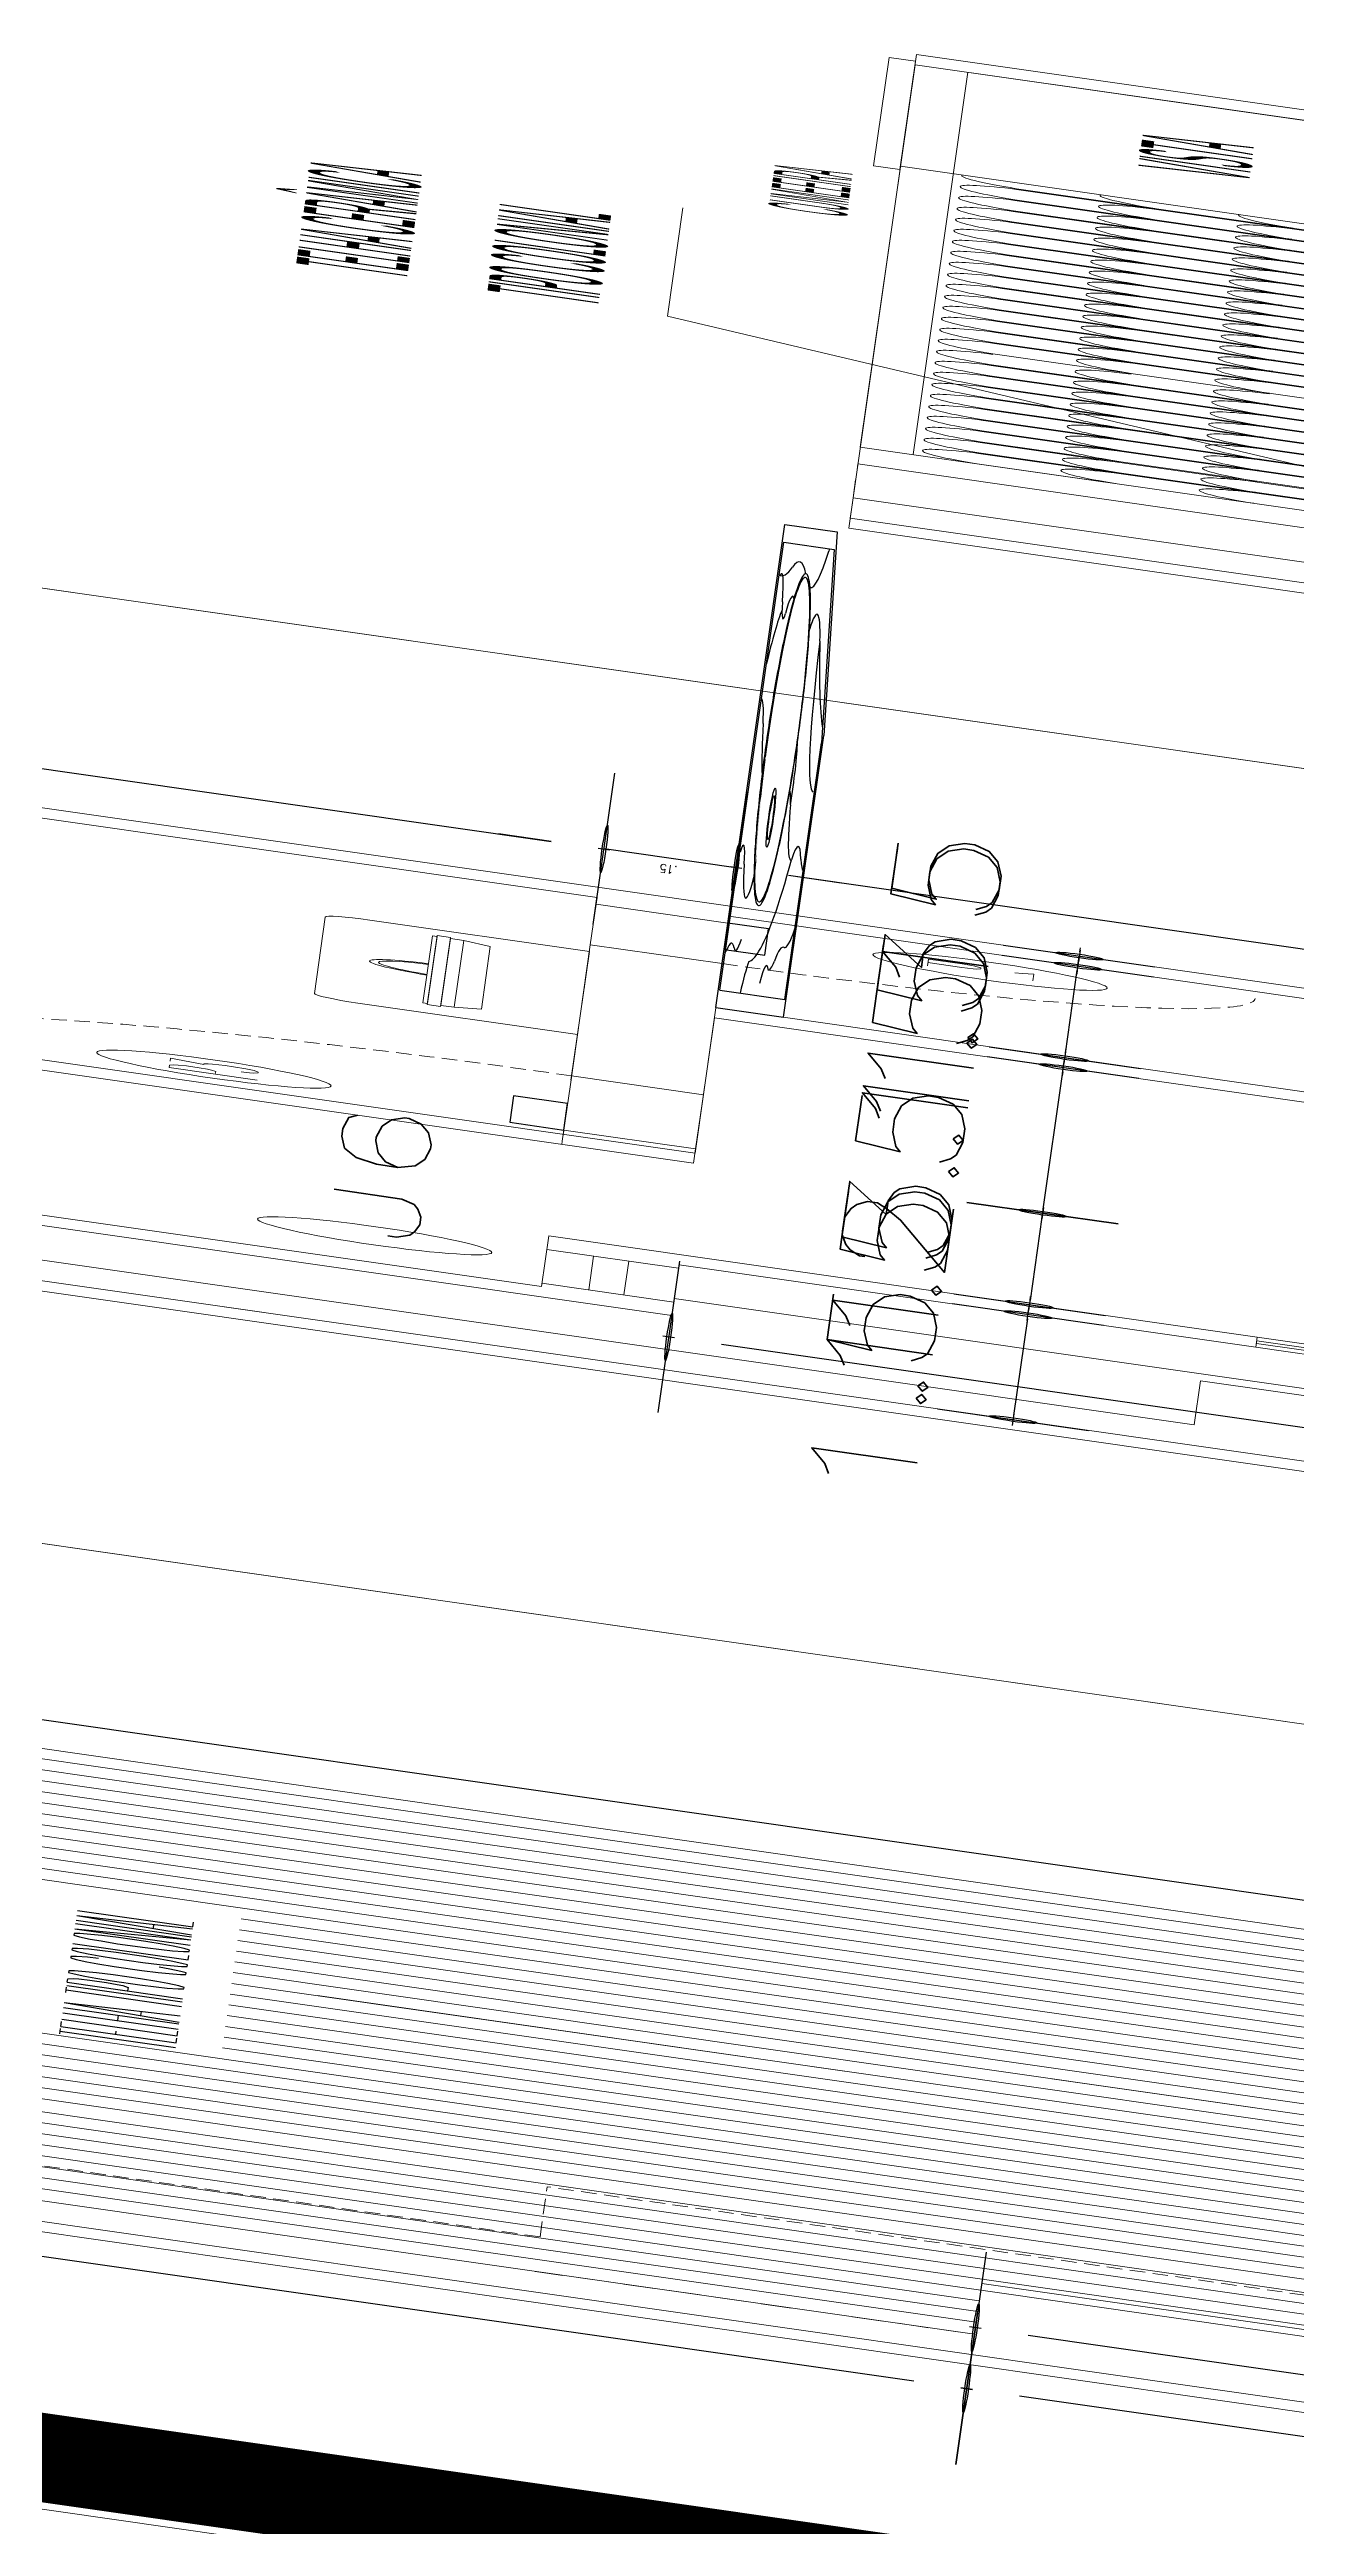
# Model space of a CAD drawing. Header units: millimetres. Extents: x -361192058 to 101130107379, y -14071650034 to 19218552450.
# Drawn here: x -135661.1 to -135577.6, y 40339.5 to 40505.3 of the extents above; entities that cross this region are included whole.
import ezdxf
from ezdxf.enums import TextEntityAlignment as Align

# ---------------------------------------------------------------- set-up
doc = ezdxf.new("R2010")
doc.units = ezdxf.units.MM
doc.header["$LTSCALE"] = 0.5
doc.linetypes.add('HIDDEN', pattern=[0.375, 0.25, -0.125])
doc.linetypes.add('HIDDEN2', pattern=[0.1875, 0.125, -0.0625])
for name, color, linetype in [('02', 2, 'Continuous'), ('ARCO', 7, 'HIDDEN2'), ('COTAS', 7, 'Continuous'), ('DIVERSOS', 4, 'Continuous'), ('ESQUADRIA', 3, 'Continuous'), ('ESQUADRIAS', 3, 'Continuous'), ('HATCH', 8, 'Continuous'), ('MOBIL-I', 251, 'Continuous'), ('parede', 2, 'Continuous'), ('PISO', 8, 'Continuous'), ('projeção 02', 7, 'HIDDEN2'), ('texto pequeno', 3, 'Continuous'), ('TEXTO2', 3, 'Continuous'), ('TXT_1', 3, 'Continuous'), ('V5', 4, 'Continuous')]:
    doc.layers.add(name, color=color, linetype=linetype)
doc.styles.add('ADITIVOCAD', font='ROMANS.shx')
doc.styles.add('SANSSERIF', font='sas_____.pfb', dxfattribs={"height": 1})
doc.styles.get("Standard").update_dxf_attribs({"font": 'txt.shx', "height": 0.12})
doc.dimstyles.new('ESCALA50', dxfattribs={"dimtxt": 0.1, "dimasz": 0.06, "dimexe": 0.18, "dimexo": 0.06, "dimgap": 0.1, "dimtad": 1, "dimzin": 4, "dimdsep": 46, "dimtxsty": 'Standard', "dimblk1": 'BOLA', "dimblk2": 'BOLA', "dimsah": 1, "dimcen": -0.06, "dimse1": 1, "dimse2": 1, "dimclrd": 7, "dimclrt": 3, "dimadec": 0, "dimazin": 0, "dimtfac": 1, "dimtix": 1, "dimtmove": 0, "dimatfit": 3, "dimldrblk": 'BOLA', "dimfxl": 0, "dimtolj": 1, "dimtzin": 4, "dimarcsym": 0})

# ---------------------------------------------------------------- blocks, each defined once
blk = doc.blocks.new('ADC_PE_AB1')
blk.add_lwpolyline([(0, -0.03), (1, -0.03), (1, 0), (0, 0)], close=True)
at = {"flags": 8}
blk.add_attdef('$PORTA', text='', height=0.09, dxfattribs=at).set_placement((0.5, -0.1569), align=Align.MIDDLE)
blk = doc.blocks.new('ADC_LAV_05')
for p, q in [((0, 0), (0, 0.55)), ((0, 0.55), (0.7704, 0.55)), ((0.7704, 0.55), (1, 0.3206)), ((0.02, 0.53), (0.7621, 0.53)), ((0.02, 0.02), (0.02, 0.53)), ((0.7621, 0.53), (0.98, 0.3123)), ((0.98, 0.02), (0.98, 0.3123)), ((1, 0), (1, 0.3206)), ((0, 0), (1, 0)), ((0.02, 0.02), (0.98, 0.02))]:
    blk.add_line(p, q)
for points in [[(0.4062, 0.1206, 0.083485), (0.4944, 0.1354, 0.090959), (0.566, 0.1759, 0.104004), (0.6157, 0.239, 0.115577), (0.6322, 0.3095, 0.115577), (0.6157, 0.38, 0.104004), (0.566, 0.443, 0.090959), (0.4944, 0.4835, 0.083485), (0.4062, 0.4983, 0.083485), (0.3179, 0.4835, 0.090959), (0.2463, 0.443, 0.104004), (0.1966, 0.38, 0.115577), (0.1801, 0.3095, 0.115577), (0.1966, 0.239, 0.104004), (0.2463, 0.1759, 0.090959), (0.3179, 0.1354, 0.083485)], [(0.4062, 0.1248, 0.083485), (0.493, 0.1394, 0.090959), (0.5633, 0.1791, 0.104004), (0.6119, 0.2408, 0.115577), (0.628, 0.3095, 0.115577), (0.6119, 0.3781, 0.104004), (0.5633, 0.4398, 0.090959), (0.493, 0.4795, 0.083485), (0.4062, 0.4941, 0.083485), (0.3193, 0.4795, 0.090959), (0.249, 0.4398, 0.104004), (0.2004, 0.3781, 0.115577), (0.1843, 0.3095, 0.115577), (0.2004, 0.2408, 0.104004), (0.249, 0.1791, 0.090959), (0.3193, 0.1394, 0.083485)]]:
    blk.add_lwpolyline(points, format="xyb", close=True)
for radius in [0.0339, 0.025]:
    blk.add_circle((0.4055, 0.2206), radius)
for centre, radius, start, end in [((0.0559, 1.3962), 0.9039, 267.7229, 278.9638), ((0.2875, -0.0718), 0.5823, 78.2401, 98.9638), ((0.4995, 0.9177), 0.4342, 269.3247, 295.8903), ((0.76, 0.3809), 0.1624, 113.3641, 115.8903), ((0.0552, 0.402), 0.0926, 41.3487, 101.8141), ((0.2201, 0.1636), 0.3026, 106.3243, 131.3792), ((0.1665, 0.4999), 0.0556, 221.3487, 297.4318), ((0.2605, 0.3465), 0.1245, 78.9955, 123.3333), ((0.6508, 0.2793), 0.1756, 56.1908, 116.2902), ((1.1381, 1.007), 0.7001, 236.1908, 255.5369), ((0.9639, 0.4778), 0.2217, 193.7216, 269.9715), ((0.0206, 0.2349), 0.1168, 49.9343, 90.2724), ((0.3586, 0.6369), 0.4085, 229.9343, 244.0853), ((0.5983, 0.255), 0.0641, 344.5869, 58.1135), ((0.6184, 0.1896), 0.0639, 49.2661, 86.8336), ((0.7799, 0.3241), 0.1475, 215.7175, 274.1895), ((0.0641, 0.1144), 0.0713, 44.7702, 118.1843), ((0.363, 0.8774), 0.8206, 280.1922, 301.4107), ((0.8604, 0.032), 0.1609, 66.126, 115.6626), ((0.9822, 0.3072), 0.1401, 246.126, 269.1113), ((0.2056, 0.2549), 0.1281, 224.7702, 306.3582), ((0.8722, 0.3475), 0.2696, 267.8834, 293.5615), ((-0.0155, 0.2328), 0.1744, 281.75, 286.3843), ((0.0957, -0.1456), 0.22, 78.1029, 106.3843), ((0.1688, 0.2014), 0.1346, 258.1029, 296.1994), ((0.4585, -0.1421), 0.2131, 111.0015, 130.4729), ((0.3613, 0.8866), 0.83, 271.4321, 280.1922), ((0.688, 0.2406), 0.19, 267.9474, 289.2677), ((0.8511, -0.2259), 0.3042, 87.8834, 109.2677), ((0.6495, -0.0622), 0.1173, 74.3079, 124.9939)]:
    blk.add_arc(centre, radius, start, end)
for points in [[(0.2886, 0.471), (0.2899, 0.4611), (0.3035, 0.4779), (0.2965, 0.4664)], [(0.3035, 0.4779), (0.2965, 0.4664), (0.3178, 0.4833), (0.3049, 0.4731)], [(0.2433, 0.4404), (0.2513, 0.4271), (0.2584, 0.4524), (0.2647, 0.4406)], [(0.2584, 0.4524), (0.2647, 0.4406), (0.2777, 0.465), (0.2797, 0.4531)], [(0.2777, 0.465), (0.2797, 0.4531), (0.2886, 0.471), (0.2899, 0.4611)], [(0.2176, 0.4133), (0.2336, 0.4041), (0.231, 0.4287), (0.2403, 0.4137)], [(0.231, 0.4287), (0.2403, 0.4137), (0.2433, 0.4404), (0.2513, 0.4271)], [(0.1966, 0.38), (0.2152, 0.3688), (0.2049, 0.3949), (0.2213, 0.3828)], [(0.2049, 0.3949), (0.2213, 0.3828), (0.2176, 0.4133), (0.2336, 0.4041)], [(0.1859, 0.352), (0.2075, 0.3406), (0.19, 0.3646), (0.2108, 0.3551)], [(0.19, 0.3646), (0.2108, 0.3551), (0.1966, 0.38), (0.2152, 0.3688)], [(0.1821, 0.3345), (0.2054, 0.3236), (0.1859, 0.352), (0.2075, 0.3406)], [(0.1801, 0.311), (0.2052, 0.3059), (0.1808, 0.324), (0.205, 0.3144)], [(0.1806, 0.2975), (0.2057, 0.2976), (0.1801, 0.311), (0.2052, 0.3059)], [(0.1808, 0.324), (0.205, 0.3144), (0.1821, 0.3345), (0.2054, 0.3236)], [(0.1813, 0.2898), (0.2072, 0.2867), (0.1806, 0.2975), (0.2057, 0.2976)], [(0.1847, 0.2717), (0.2109, 0.2698), (0.1816, 0.2882), (0.2076, 0.2844)], [(0.1894, 0.2561), (0.2133, 0.2622), (0.1847, 0.2717), (0.2109, 0.2698)], [(0.1979, 0.2364), (0.216, 0.2547), (0.1894, 0.2561), (0.2133, 0.2622)], [(0.2064, 0.2215), (0.2209, 0.2436), (0.1979, 0.2364), (0.216, 0.2547)], [(0.2176, 0.2056), (0.222, 0.2413), (0.2064, 0.2215), (0.2209, 0.2436)], [(0.2303, 0.1909), (0.2314, 0.2247), (0.2176, 0.2056), (0.222, 0.2413)], [(0.2433, 0.1785), (0.2403, 0.2118), (0.2303, 0.1909), (0.2314, 0.2247)], [(0.2571, 0.1674), (0.2482, 0.202), (0.2433, 0.1785), (0.2403, 0.2118)], [(0.2632, 0.1631), (0.2567, 0.1927), (0.2571, 0.1674), (0.2482, 0.202)], [(0.2742, 0.156), (0.2627, 0.1868), (0.2632, 0.1631), (0.2567, 0.1927)], [(0.2851, 0.1498), (0.2729, 0.1778), (0.2742, 0.156), (0.2627, 0.1868)], [(0.2956, 0.1445), (0.2839, 0.1687), (0.2851, 0.1498), (0.2729, 0.1778)], [(0.3256, 0.1339), (0.2928, 0.1613), (0.2956, 0.1445), (0.2839, 0.1687)], [(0.2966, 0.144), (0.3256, 0.1339), (0.2964, 0.1441), (0.3254, 0.133)], [(0.2964, 0.1441), (0.3254, 0.133), (0.3256, 0.1339), (0.3279, 0.1322)]]:
    blk.add_solid(points)
blk = doc.blocks.new('BOLA')
for p, q in [((0, -1.435), (0, 1.435)), ((-1.435, 0), (1.435, 0))]:
    blk.add_line(p, q)
blk.add_circle((0, 0), 0.452)
blk = doc.blocks.new('*D781')
at = {"layer": 'Defpoints', "color": 0, "transparency": 16777216}
for p in [(3914.988, 2441.038), (3914.988, 2436.638), (3915.7056, 2436.638)]:
    blk.add_point(p, dxfattribs=at)
at = {"layer": 'DIVERSOS', "color": 7, "lineweight": -2, "transparency": 16777216}
blk.add_line((3915.7056, 2440.978), (3915.7056, 2436.698), dxfattribs=at)
at = {"layer": 'DIVERSOS', "color": 7, "lineweight": -2, "transparency": 16777216, "xscale": 0.06, "yscale": 0.06, "zscale": 0.06}
for p, rotation in [((3915.7056, 2441.038), 90), ((3915.7056, 2436.638), 270)]:
    blk.add_blockref('BOLA', p, dxfattribs=dict(at, rotation=rotation))
at = {"layer": 'DIVERSOS', "color": 3, "lineweight": 18, "transparency": 16777216, "insert": (3915.5456, 2438.838), "char_height": 0.12, "attachment_point": 5, "rotation": 90}
blk.add_mtext('\\A1;4.40', dxfattribs=at)
blk = doc.blocks.new('*D782')
at = {"layer": 'Defpoints', "color": 0, "transparency": 16777216}
for p in [(3913.2645, 2436.638), (3915.7056, 2436.638), (3914.988, 2436.488)]:
    blk.add_point(p, dxfattribs=at)
at = {"layer": 'DIVERSOS', "color": 7, "lineweight": -2, "transparency": 16777216}
for p, q in [((3915.7056, 2436.698), (3915.7056, 2436.758)), ((3915.7056, 2436.488), (3915.7056, 2436.638)), ((3915.7056, 2436.428), (3915.7056, 2436.368))]:
    blk.add_line(p, q, dxfattribs=at)
at = {"layer": 'DIVERSOS', "color": 7, "lineweight": -2, "transparency": 16777216, "xscale": 0.06, "yscale": 0.06, "zscale": 0.06}
for p, rotation in [((3915.7056, 2436.638), 270), ((3915.7056, 2436.488), 90)]:
    blk.add_blockref('BOLA', p, dxfattribs=dict(at, rotation=rotation))
at = {"layer": 'DIVERSOS', "color": 3, "lineweight": 18, "transparency": 16777216, "insert": (3915.5456, 2436.563), "char_height": 0.12, "attachment_point": 5, "rotation": 90}
blk.add_mtext('\\A1;.15', dxfattribs=at)
blk = doc.blocks.new('*D783')
at = {"layer": 'Defpoints', "color": 0, "transparency": 16777216}
for p in [(3914.988, 2436.488), (3914.988, 2434.138), (3915.7056, 2434.138)]:
    blk.add_point(p, dxfattribs=at)
at = {"layer": 'DIVERSOS', "color": 7, "lineweight": -2, "transparency": 16777216}
blk.add_line((3915.7056, 2436.428), (3915.7056, 2434.198), dxfattribs=at)
at = {"layer": 'DIVERSOS', "color": 7, "lineweight": -2, "transparency": 16777216, "xscale": 0.06, "yscale": 0.06, "zscale": 0.06}
for p, rotation in [((3915.7056, 2436.488), 90), ((3915.7056, 2434.138), 270)]:
    blk.add_blockref('BOLA', p, dxfattribs=dict(at, rotation=rotation))
at = {"layer": 'DIVERSOS', "color": 3, "lineweight": 18, "transparency": 16777216, "insert": (3915.5456, 2435.313), "char_height": 0.12, "attachment_point": 5, "rotation": 90}
blk.add_mtext('\\A1;2.35', dxfattribs=at)
blk = doc.blocks.new('*D801')
at = {"layer": 'Defpoints', "color": 0, "transparency": 16777216}
for p in [(3908.288, 2437.288), (3909.838, 2436.488), (3908.288, 2436.0909)]:
    blk.add_point(p, dxfattribs=at)
at = {"layer": 'DIVERSOS', "color": 7, "lineweight": -2, "transparency": 16777216}
blk.add_line((3909.778, 2436.0909), (3908.348, 2436.0909), dxfattribs=at)
at = {"layer": 'DIVERSOS', "color": 7, "lineweight": -2, "transparency": 16777216, "xscale": 0.06, "yscale": 0.06, "zscale": 0.06, "rotation": 180}
blk.add_blockref('BOLA', (3908.288, 2436.0909), dxfattribs=at)
at = {"layer": 'DIVERSOS', "color": 7, "lineweight": -2, "transparency": 16777216, "xscale": 0.06, "yscale": 0.06, "zscale": 0.06}
blk.add_blockref('BOLA', (3909.838, 2436.0909), dxfattribs=at)
at = {"layer": 'DIVERSOS', "color": 3, "lineweight": 18, "transparency": 16777216, "insert": (3909.063, 2436.2509), "char_height": 0.12, "attachment_point": 5}
blk.add_mtext('\\A1;1.55', dxfattribs=at)
blk = doc.blocks.new('*D802')
at = {"layer": 'Defpoints', "color": 0, "transparency": 16777216}
for p in [(3909.838, 2436.0909), (3909.988, 2436.0909), (3909.988, 2436.0909)]:
    blk.add_point(p, dxfattribs=at)
at = {"layer": 'DIVERSOS', "color": 7, "lineweight": -2, "transparency": 16777216}
for p, q in [((3909.778, 2436.0909), (3909.718, 2436.0909)), ((3909.838, 2436.0909), (3909.988, 2436.0909)), ((3910.048, 2436.0909), (3910.108, 2436.0909))]:
    blk.add_line(p, q, dxfattribs=at)
at = {"layer": 'DIVERSOS', "color": 7, "lineweight": -2, "transparency": 16777216, "xscale": 0.06, "yscale": 0.06, "zscale": 0.06}
blk.add_blockref('BOLA', (3909.838, 2436.0909), dxfattribs=at)
at = {"layer": 'DIVERSOS', "color": 7, "lineweight": -2, "transparency": 16777216, "xscale": 0.06, "yscale": 0.06, "zscale": 0.06, "rotation": 180}
blk.add_blockref('BOLA', (3909.988, 2436.0909), dxfattribs=at)
at = {"layer": 'DIVERSOS', "color": 3, "lineweight": 18, "transparency": 16777216, "insert": (3909.913, 2436.2509), "char_height": 0.12, "attachment_point": 5}
blk.add_mtext('\\A1;.15', dxfattribs=at)
blk = doc.blocks.new('*D803')
at = {"layer": 'Defpoints', "color": 0, "transparency": 16777216}
for p in [(3909.988, 2436.488), (3911.338, 2436.488), (3909.988, 2436.0909)]:
    blk.add_point(p, dxfattribs=at)
at = {"layer": 'DIVERSOS', "color": 7, "lineweight": -2, "transparency": 16777216}
blk.add_line((3911.278, 2436.0909), (3910.048, 2436.0909), dxfattribs=at)
at = {"layer": 'DIVERSOS', "color": 7, "lineweight": -2, "transparency": 16777216, "xscale": 0.06, "yscale": 0.06, "zscale": 0.06, "rotation": 180}
blk.add_blockref('BOLA', (3909.988, 2436.0909), dxfattribs=at)
at = {"layer": 'DIVERSOS', "color": 7, "lineweight": -2, "transparency": 16777216, "xscale": 0.06, "yscale": 0.06, "zscale": 0.06}
blk.add_blockref('BOLA', (3911.338, 2436.0909), dxfattribs=at)
at = {"layer": 'DIVERSOS', "color": 3, "lineweight": 18, "transparency": 16777216, "insert": (3910.663, 2436.2509), "char_height": 0.12, "attachment_point": 5}
blk.add_mtext('\\A1;1.35', dxfattribs=at)
blk = doc.blocks.new('*D804')
at = {"layer": 'Defpoints', "color": 0, "transparency": 16777216}
for p in [(3911.338, 2436.488), (3913.488, 2436.488), (3913.488, 2436.0909)]:
    blk.add_point(p, dxfattribs=at)
at = {"layer": 'DIVERSOS', "color": 7, "lineweight": -2, "transparency": 16777216}
blk.add_line((3911.398, 2436.0909), (3913.428, 2436.0909), dxfattribs=at)
at = {"layer": 'DIVERSOS', "color": 7, "lineweight": -2, "transparency": 16777216, "xscale": 0.06, "yscale": 0.06, "zscale": 0.06, "rotation": 180}
blk.add_blockref('BOLA', (3911.338, 2436.0909), dxfattribs=at)
at = {"layer": 'DIVERSOS', "color": 7, "lineweight": -2, "transparency": 16777216, "xscale": 0.06, "yscale": 0.06, "zscale": 0.06}
blk.add_blockref('BOLA', (3913.488, 2436.0909), dxfattribs=at)
at = {"layer": 'DIVERSOS', "color": 3, "lineweight": 18, "transparency": 16777216, "insert": (3912.413, 2436.2509), "char_height": 0.12, "attachment_point": 5}
blk.add_mtext('\\A1;2.15', dxfattribs=at)
blk = doc.blocks.new('*D809')
at = {"layer": 'Defpoints', "color": 0, "transparency": 16777216}
for p in [(3908.7717, 2436.488), (3909.838, 2436.488), (3909.838, 2430.338)]:
    blk.add_point(p, dxfattribs=at)
at = {"layer": 'DIVERSOS', "color": 7, "lineweight": -2, "transparency": 16777216}
blk.add_line((3908.7717, 2430.398), (3908.7717, 2436.428), dxfattribs=at)
at = {"layer": 'DIVERSOS', "color": 7, "lineweight": -2, "transparency": 16777216, "xscale": 0.06, "yscale": 0.06, "zscale": 0.06}
for p, rotation in [((3908.7717, 2436.488), 90), ((3908.7717, 2430.338), 270)]:
    blk.add_blockref('BOLA', p, dxfattribs=dict(at, rotation=rotation))
at = {"layer": 'DIVERSOS', "color": 3, "lineweight": 18, "transparency": 16777216, "insert": (3908.6117, 2433.413), "char_height": 0.12, "attachment_point": 5, "rotation": 90}
blk.add_mtext('\\A1;6.15', dxfattribs=at)
blk = doc.blocks.new('*D823')
at = {"layer": 'Defpoints', "color": 0, "transparency": 16777216}
for p in [(3901.3616, 2441.188), (3901.9251, 2441.188), (3901.3616, 2434.138)]:
    blk.add_point(p, dxfattribs=at)
at = {"layer": 'DIVERSOS', "color": 7, "lineweight": -2, "transparency": 16777216}
blk.add_line((3901.9251, 2434.198), (3901.9251, 2441.128), dxfattribs=at)
at = {"layer": 'DIVERSOS', "color": 7, "lineweight": -2, "transparency": 16777216, "xscale": 0.06, "yscale": 0.06, "zscale": 0.06}
for p, rotation in [((3901.9251, 2441.188), 90), ((3901.9251, 2434.138), 270)]:
    blk.add_blockref('BOLA', p, dxfattribs=dict(at, rotation=rotation))
at = {"layer": 'DIVERSOS', "color": 3, "lineweight": 18, "transparency": 16777216, "insert": (3901.7651, 2437.663), "char_height": 0.12, "attachment_point": 5, "rotation": 90}
blk.add_mtext('\\A1;7.05', dxfattribs=at)
blk = doc.blocks.new('*D829')
at = {"layer": 'Defpoints', "color": 0, "transparency": 16777216}
for p in [(3895.7116, 2435.988), (3894.6616, 2419.838), (3895.0576, 2419.838)]:
    blk.add_point(p, dxfattribs=at)
at = {"layer": 'DIVERSOS', "color": 7, "lineweight": -2, "transparency": 16777216}
blk.add_line((3895.0576, 2435.928), (3895.0576, 2419.898), dxfattribs=at)
at = {"layer": 'DIVERSOS', "color": 7, "lineweight": -2, "transparency": 16777216, "xscale": 0.06, "yscale": 0.06, "zscale": 0.06}
for p, rotation in [((3895.0576, 2435.988), 90), ((3895.0576, 2419.838), 270)]:
    blk.add_blockref('BOLA', p, dxfattribs=dict(at, rotation=rotation))
at = {"layer": 'DIVERSOS', "color": 3, "lineweight": 18, "transparency": 16777216, "insert": (3894.8976, 2427.913), "char_height": 0.12, "attachment_point": 5, "rotation": 90}
blk.add_mtext('\\A1;16.15', dxfattribs=at)
blk = doc.blocks.new('*D830')
at = {"layer": 'Defpoints', "color": 0, "transparency": 16777216}
for p in [(3894.1564, 2441.688), (3894.9616, 2441.688), (3894.9616, 2435.988)]:
    blk.add_point(p, dxfattribs=at)
at = {"layer": 'DIVERSOS', "color": 7, "lineweight": -2, "transparency": 16777216}
blk.add_line((3894.1564, 2436.048), (3894.1564, 2441.628), dxfattribs=at)
at = {"layer": 'DIVERSOS', "color": 7, "lineweight": -2, "transparency": 16777216, "xscale": 0.06, "yscale": 0.06, "zscale": 0.06}
for p, rotation in [((3894.1564, 2441.688), 90), ((3894.1564, 2435.988), 270)]:
    blk.add_blockref('BOLA', p, dxfattribs=dict(at, rotation=rotation))
at = {"layer": 'DIVERSOS', "color": 3, "lineweight": 18, "transparency": 16777216, "insert": (3893.9964, 2438.838), "char_height": 0.12, "attachment_point": 5, "rotation": 90}
blk.add_mtext('\\A1;5.70', dxfattribs=at)
blk = doc.blocks.new('*D833')
at = {"layer": 'Defpoints', "color": 0, "transparency": 16777216}
for p in [(3894.1564, 2435.988), (3895.7116, 2435.988), (3895.7116, 2434.138)]:
    blk.add_point(p, dxfattribs=at)
at = {"layer": 'DIVERSOS', "color": 7, "lineweight": -2, "transparency": 16777216}
blk.add_line((3894.1564, 2434.198), (3894.1564, 2435.928), dxfattribs=at)
at = {"layer": 'DIVERSOS', "color": 7, "lineweight": -2, "transparency": 16777216, "xscale": 0.06, "yscale": 0.06, "zscale": 0.06}
for p, rotation in [((3894.1564, 2435.988), 90), ((3894.1564, 2434.138), 270)]:
    blk.add_blockref('BOLA', p, dxfattribs=dict(at, rotation=rotation))
at = {"layer": 'DIVERSOS', "color": 3, "lineweight": 18, "transparency": 16777216, "insert": (3893.9964, 2435.063), "char_height": 0.12, "attachment_point": 5, "rotation": 90}
blk.add_mtext('\\A1;1.85', dxfattribs=at)
blk = doc.blocks.new('*D1755')
at = {"layer": '02', "color": 7, "lineweight": -2, "transparency": 16777216}
blk.add_line((3913.698, 2436.0909), (3914.928, 2436.0909), dxfattribs=at)
at = {"layer": 'Defpoints', "color": 0, "transparency": 16777216}
for p in [(3914.988, 2436.0909), (3913.638, 2434.1732), (3914.988, 2434.1732)]:
    blk.add_point(p, dxfattribs=at)
at = {"layer": '02', "color": 7, "lineweight": -2, "transparency": 16777216, "xscale": 0.06, "yscale": 0.06, "zscale": 0.06, "rotation": 180}
blk.add_blockref('BOLA', (3913.638, 2436.0909), dxfattribs=at)
at = {"layer": '02', "color": 7, "lineweight": -2, "transparency": 16777216, "xscale": 0.06, "yscale": 0.06, "zscale": 0.06}
blk.add_blockref('BOLA', (3914.988, 2436.0909), dxfattribs=at)
at = {"layer": '02', "color": 3, "transparency": 16777216, "insert": (3914.313, 2436.2509), "char_height": 0.12, "attachment_point": 5}
blk.add_mtext('\\A1;1.35', dxfattribs=at)
blk = doc.blocks.new('*D1756')
at = {"layer": '02', "color": 7, "lineweight": -2, "transparency": 16777216}
for p, q in [((3913.428, 2436.0909), (3913.368, 2436.0909)), ((3913.488, 2436.0909), (3913.638, 2436.0909)), ((3913.698, 2436.0909), (3913.758, 2436.0909))]:
    blk.add_line(p, q, dxfattribs=at)
at = {"layer": 'Defpoints', "color": 0, "transparency": 16777216}
for p in [(3913.488, 2436.0909), (3913.638, 2436.0909), (3913.638, 2436.0909)]:
    blk.add_point(p, dxfattribs=at)
at = {"layer": '02', "color": 7, "lineweight": -2, "transparency": 16777216, "xscale": 0.06, "yscale": 0.06, "zscale": 0.06}
blk.add_blockref('BOLA', (3913.488, 2436.0909), dxfattribs=at)
at = {"layer": '02', "color": 7, "lineweight": -2, "transparency": 16777216, "xscale": 0.06, "yscale": 0.06, "zscale": 0.06, "rotation": 180}
blk.add_blockref('BOLA', (3913.638, 2436.0909), dxfattribs=at)
at = {"layer": '02', "color": 3, "transparency": 16777216, "insert": (3913.563, 2436.2509), "char_height": 0.12, "attachment_point": 5}
blk.add_mtext('\\A1;.15', dxfattribs=at)
blk = doc.blocks.new('*D1757')
at = {"layer": '02', "color": 7, "lineweight": -2, "transparency": 16777216}
for p, q in [((3914.928, 2436.0909), (3914.868, 2436.0909)), ((3914.988, 2436.0909), (3915.138, 2436.0909)), ((3915.198, 2436.0909), (3915.258, 2436.0909))]:
    blk.add_line(p, q, dxfattribs=at)
at = {"layer": 'Defpoints', "color": 0, "transparency": 16777216}
for p in [(3914.988, 2436.0909), (3915.138, 2436.0909), (3915.138, 2436.0909)]:
    blk.add_point(p, dxfattribs=at)
at = {"layer": '02', "color": 7, "lineweight": -2, "transparency": 16777216, "xscale": 0.06, "yscale": 0.06, "zscale": 0.06}
blk.add_blockref('BOLA', (3914.988, 2436.0909), dxfattribs=at)
at = {"layer": '02', "color": 7, "lineweight": -2, "transparency": 16777216, "xscale": 0.06, "yscale": 0.06, "zscale": 0.06, "rotation": 180}
blk.add_blockref('BOLA', (3915.138, 2436.0909), dxfattribs=at)
at = {"layer": '02', "color": 3, "transparency": 16777216, "insert": (3915.063, 2436.2509), "char_height": 0.12, "attachment_point": 5}
blk.add_mtext('\\A1;.15', dxfattribs=at)
blk = doc.blocks.new('APROVADO QUADRA 21.2 MBVII')
at = {"layer": '02', "color": 3, "lineweight": 18}
for p in [(3894.9616, 2441.688), (3895.7116, 2435.988)]:
    blk.add_line(p, (3894.9616, 2435.988), dxfattribs=at)
at = {"layer": '02', "color": 8, "lineweight": 18}
for p, q in [((3908.588, 2435.888), (3908.588, 2441.688)), ((3921.3065, 2434.3333), (3921.3065, 2436.4163)), ((3921.8065, 2436.4163), (3921.8065, 2431.4163))]:
    blk.add_line(p, q, dxfattribs=at)
at = {"layer": '02', "color": 0, "linetype": 'HIDDEN2', "lineweight": 18}
for p, q in [((3895.4715, 2436.488), (3895.4715, 2441.188)), ((3895.4715, 2436.488), (3896.2116, 2436.488)), ((3921.0065, 2436.4163), (3921.8065, 2436.4163)), ((3894.9715, 2435.988), (3895.4715, 2435.988))]:
    blk.add_line(p, q, dxfattribs=at)
at = {"layer": '02', "color": 2, "lineweight": 18}
for p, q in [((3909.088, 2441.188), (3909.088, 2436.488)), ((3909.238, 2441.038), (3909.238, 2436.638)), ((3911.338, 2441.038), (3911.338, 2436.488)), ((3911.488, 2441.038), (3911.488, 2436.488)), ((3914.988, 2437.028), (3914.988, 2436.638)), ((3914.988, 2436.488), (3914.988, 2434.138))]:
    blk.add_line(p, q, dxfattribs=at)
at = {"layer": '02', "color": 0, "lineweight": 18}
for p, q in [((3911.488, 2441.038), (3911.488, 2436.488)), ((3911.488, 2436.488), (3914.988, 2436.488))]:
    blk.add_line(p, q, dxfattribs=at)
at = {"layer": '02', "color": 7, "lineweight": 18}
for p, q in [((3909.2874, 2436.638), (3909.2874, 2436.488)), ((3909.7874, 2436.638), (3909.7874, 2436.488))]:
    blk.add_line(p, q, dxfattribs=at)
at = {"layer": '02', "color": 3, "linetype": 'HIDDEN', "lineweight": 18}
for p, q in [((3894.9616, 2435.988), (3894.9616, 2436.488)), ((3894.9715, 2435.988), (3895.4715, 2435.988))]:
    blk.add_line(p, q, dxfattribs=at)
at = {"layer": '02', "lineweight": 18}
for points in [[(3890.495, 2402.8351), (3951.695, 2402.8351), (3951.695, 2447.3851), (3890.495, 2447.3851)], [(3918.3192, 2446.6633), (3904.4806, 2446.6633), (3904.4806, 2412.8464), (3918.3192, 2412.8464)], [(3891.245, 2446.6351), (3904.4806, 2446.6351), (3904.4806, 2412.8464), (3891.245, 2412.8464)], [(3918.3192, 2437.4627), (3930.8392, 2437.4627), (3930.8392, 2429.0101), (3918.3192, 2429.0101)]]:
    blk.add_lwpolyline(points, close=True, dxfattribs=at)
at = {"layer": '02', "lineweight": 18, "const_width": 0.1}
blk.add_lwpolyline([(3891.245, 2403.5851), (3950.945, 2403.5851), (3950.945, 2446.6351), (3891.245, 2446.6351)], close=True, dxfattribs=at)
at = {"layer": 'ARCO', "lineweight": 18}
for centre, radius, start, end in [((3911.551, 2436.638), 0.8, 360, 90), ((3914.888, 2436.488), 0.6, 180, 270)]:
    blk.add_arc(centre, radius, start, end, dxfattribs=at)
at = {"layer": 'COTAS', "lineweight": 18}
for p, q in [((3920.8565, 2436.4163), (3927.8565, 2436.4163)), ((3920.8565, 2433.9663), (3920.8565, 2436.4163)), ((3921.0065, 2434.0163), (3921.0065, 2436.4163)), ((3927.7065, 2433.9663), (3927.7065, 2436.4163)), ((3927.8565, 2436.4163), (3927.8565, 2433.9663))]:
    blk.add_line(p, q, dxfattribs=at)
at = {"layer": 'DIVERSOS', "lineweight": 18}
for p, q in [((3894.5116, 2419.338), (3894.5116, 2441.938)), ((3894.6616, 2419.838), (3894.6616, 2441.938)), ((3922.3817, 2435.6535), (3923.5523, 2436.6524)), ((3923.5523, 2436.6524), (3925.1535, 2436.6524)), ((3927.7565, 2436.4463), (3926.1565, 2436.4463)), ((3926.1565, 2436.4463), (3926.1565, 2436.4163)), ((3927.7565, 2436.4163), (3927.7565, 2436.4463)), ((3922.0565, 2436.4163), (3922.0565, 2434.3333)), ((3926.1565, 2436.4163), (3927.7565, 2436.4163)), ((3909.838, 2433.8316), (3909.838, 2435.8316)), ((3909.988, 2435.8316), (3909.988, 2433.8316))]:
    blk.add_line(p, q, dxfattribs=at)
blk.add_lwpolyline([(3927.7065, 2435.4663), (3927.7065, 2436.4163), (3926.2065, 2436.4163), (3926.2065, 2435.4663)], close=True, dxfattribs=at)
at = {"layer": 'ESQUADRIA', "lineweight": 18}
for p, q in [((3909.7874, 2436.5847), (3909.2874, 2436.5847)), ((3909.7874, 2436.5447), (3909.2874, 2436.5447)), ((3909.893, 2435.8316), (3909.893, 2433.8316)), ((3909.933, 2435.8316), (3909.933, 2433.8316))]:
    blk.add_line(p, q, dxfattribs=at)
at = {"layer": 'ESQUADRIAS', "lineweight": 18}
for p, q in [((3901.3616, 2441.938), (3901.3616, 2434.938)), ((3895.7116, 2435.988), (3895.7116, 2429.688))]:
    blk.add_line(p, q, dxfattribs=at)
at = {"layer": 'ESQUADRIAS', "color": 3, "lineweight": 18}
blk.add_line((3901.5116, 2441.938), (3901.5116, 2426.938), dxfattribs=at)
at = {"layer": 'HATCH', "lineweight": 18}
for p, q in [((3895.1378, 2435.988), (3895.1378, 2441.688)), ((3896.4403, 2429.688), (3896.4403, 2441.688)), ((3896.5991, 2429.688), (3896.5991, 2441.688)), ((3896.7578, 2429.688), (3896.7578, 2441.688)), ((3896.9166, 2429.688), (3896.9166, 2441.688)), ((3897.0753, 2429.688), (3897.0753, 2441.688)), ((3897.2341, 2429.688), (3897.2341, 2441.688)), ((3897.3928, 2429.688), (3897.3928, 2441.688)), ((3895.2966, 2435.988), (3895.2966, 2440.538)), ((3895.4553, 2435.988), (3895.4553, 2440.538)), ((3895.6141, 2435.988), (3895.6141, 2440.538)), ((3895.7728, 2429.688), (3895.7728, 2440.538)), ((3895.9316, 2429.688), (3895.9316, 2440.538)), ((3896.0903, 2429.688), (3896.0903, 2440.538)), ((3896.2491, 2429.688), (3896.2491, 2440.538)), ((3899.6153, 2435.9424), (3899.6153, 2440.538)), ((3899.7741, 2435.9424), (3899.7741, 2440.538)), ((3900.4091, 2434.138), (3900.4091, 2440.538)), ((3900.5678, 2434.138), (3900.5678, 2440.538)), ((3900.7266, 2434.138), (3900.7266, 2440.538)), ((3900.8853, 2434.138), (3900.8853, 2440.538)), ((3901.0441, 2434.138), (3901.0441, 2440.538)), ((3901.2028, 2434.138), (3901.2028, 2440.538)), ((3899.9328, 2434.138), (3899.9328, 2439.1263)), ((3900.0916, 2434.138), (3900.0916, 2439.1263)), ((3900.2503, 2434.138), (3900.2503, 2438.7462)), ((3897.5516, 2432.9971), (3897.5516, 2436.8722)), ((3897.7103, 2432.9971), (3897.7103, 2436.8722)), ((3897.8691, 2432.9971), (3897.8691, 2436.8722)), ((3898.0278, 2432.9971), (3898.0278, 2436.8722)), ((3898.1866, 2434.138), (3898.1866, 2436.8722)), ((3898.3453, 2434.138), (3898.3453, 2436.8722)), ((3898.5041, 2434.138), (3898.5041, 2436.8722)), ((3898.6628, 2435.9424), (3898.6628, 2436.8722)), ((3898.8216, 2434.138), (3898.8216, 2436.8722)), ((3898.9803, 2435.9424), (3898.9803, 2436.8722)), ((3899.1391, 2435.9424), (3899.1391, 2436.8722)), ((3899.2978, 2435.9424), (3899.2978, 2436.8722)), ((3899.4566, 2435.9424), (3899.4566, 2436.8722)), ((3898.5041, 2436.1748), (3898.5041, 2436.7748)), ((3895.6116, 2435.988), (3895.6116, 2429.588)), ((3898.6628, 2434.138), (3898.6628, 2435.9424)), ((3898.8216, 2435.3034), (3898.8216, 2435.9424)), ((3898.9803, 2432.9971), (3898.9803, 2435.9424)), ((3899.1391, 2432.9971), (3899.1391, 2435.9424)), ((3899.2978, 2432.9971), (3899.2978, 2435.9424)), ((3899.4566, 2432.9971), (3899.4566, 2435.9424)), ((3899.6153, 2432.4836), (3899.6153, 2435.9424)), ((3899.7741, 2432.4836), (3899.7741, 2435.9424))]:
    blk.add_line(p, q, dxfattribs=at)
at = {"layer": 'MOBIL-I', "lineweight": 18}
for p, q in [((3914.1403, 2436.938), (3913.0125, 2436.938)), ((3912.9625, 2436.888), (3912.9625, 2436.638)), ((3914.1903, 2436.888), (3914.1903, 2436.638)), ((3914.1903, 2436.638), (3912.2857, 2436.638))]:
    blk.add_line(p, q, dxfattribs=at)
for points in [[(3914.1043, 2436.7951), (3914.1043, 2436.8103), (3913.0863, 2436.8103), (3913.0863, 2436.7951)], [(3914.089, 2436.8103), (3914.089, 2436.8154), (3913.1016, 2436.8154), (3913.1016, 2436.8103)], [(3914.089, 2436.7798), (3914.089, 2436.7951), (3913.1016, 2436.7951), (3913.1016, 2436.7798)], [(3914.0585, 2436.7493), (3914.089, 2436.7798), (3913.1016, 2436.7798), (3913.1321, 2436.7493)]]:
    blk.add_lwpolyline(points, close=True, dxfattribs=at)
for centre, radius, start, end in [((3913.0125, 2436.888), 0.05, 90, 180), ((3914.1403, 2436.888), 0.05, 0, 90), ((3913.5953, 2436.7951), 0.0865, 13.6117, 166.3883), ((3913.5953, 2436.7951), 0.0763, 15.4696, 164.5304)]:
    blk.add_arc(centre, radius, start, end, dxfattribs=at)
at = {"layer": 'parede', "lineweight": 18}
for p, q in [((3908.138, 2419.338), (3908.138, 2444.338)), ((3915.138, 2444.338), (3915.138, 2419.338)), ((3914.988, 2441.038), (3914.988, 2437.028)), ((3908.288, 2436.638), (3908.288, 2440.238)), ((3908.288, 2419.838), (3908.288, 2437.288)), ((3909.988, 2436.638), (3909.238, 2436.638)), ((3909.988, 2435.8316), (3909.988, 2436.638)), ((3911.388, 2436.638), (3911.338, 2436.638)), ((3911.551, 2436.638), (3911.551, 2436.488)), ((3914.288, 2436.638), (3912.188, 2436.638)), ((3912.351, 2436.638), (3912.351, 2436.488)), ((3914.288, 2436.638), (3913.638, 2436.638)), ((3914.288, 2436.638), (3914.288, 2436.488)), ((3914.988, 2436.638), (3914.888, 2436.638)), ((3914.988, 2436.638), (3914.888, 2436.638)), ((3914.888, 2436.638), (3914.888, 2436.488)), ((3909.838, 2436.488), (3909.688, 2436.488)), ((3909.838, 2436.488), (3909.688, 2436.488)), ((3909.838, 2435.8316), (3909.838, 2436.488)), ((3911.551, 2436.488), (3911.338, 2436.488)), ((3913.488, 2436.488), (3912.188, 2436.488)), ((3913.488, 2436.488), (3913.488, 2433.988)), ((3914.288, 2436.488), (3913.638, 2436.488)), ((3913.638, 2436.488), (3913.638, 2434.138)), ((3914.288, 2436.488), (3913.638, 2436.488)), ((3909.838, 2435.8316), (3909.988, 2435.8316))]:
    blk.add_line(p, q, dxfattribs=at)
for points in [[(3911.501, 2436.638), (3911.551, 2436.638), (3911.551, 2436.488), (3911.501, 2436.488)], [(3912.401, 2436.638), (3912.351, 2436.638), (3912.351, 2436.488), (3912.401, 2436.488)], [(3914.288, 2436.488), (3914.288, 2436.488), (3914.288, 2436.638), (3914.288, 2436.638)], [(3914.888, 2436.488), (3914.888, 2436.488), (3914.888, 2436.638), (3914.888, 2436.638)], [(3909.088, 2436.488), (3909.838, 2436.488), (3909.838, 2435.8316)]]:
    blk.add_lwpolyline(points, dxfattribs=at)
at = {"layer": 'PISO', "lineweight": 18}
for p, q in [((3911.388, 2436.638), (3912.188, 2436.638)), ((3914.888, 2436.638), (3914.288, 2436.638)), ((3909.338, 2436.488), (3909.338, 2429.688)), ((3911.551, 2436.488), (3912.188, 2436.488)), ((3914.288, 2436.488), (3914.888, 2436.488)), ((3908.588, 2435.888), (3909.238, 2435.888)), ((3909.238, 2435.888), (3909.238, 2429.588))]:
    blk.add_line(p, q, dxfattribs=at)
for centre in [(3911.708, 2437.038), (3909.6277, 2436.8321), (3914.7311, 2436.188)]:
    blk.add_circle(centre, 0.1333, dxfattribs=at)
at = {"layer": 'projeção 02', "linetype": 'HIDDEN2', "lineweight": 18}
blk.add_line((3896.2116, 2430.188), (3896.2116, 2436.488), dxfattribs=at)
at = {"layer": 'V5', "lineweight": 18}
for p, q in [((3927.7065, 2436.4163), (3922.0565, 2436.4163)), ((3927.7065, 2436.3563), (3922.0565, 2436.3563)), ((3927.7065, 2434.3954), (3927.7065, 2436.3309)), ((3922.0565, 2434.3333), (3922.0565, 2436.2833)), ((3922.2089, 2434.3954), (3922.2089, 2436.2833)), ((3922.2191, 2434.3954), (3922.2191, 2436.2833)), ((3922.3715, 2434.3954), (3922.3715, 2436.2833)), ((3922.3817, 2434.3954), (3922.3817, 2436.2833)), ((3922.5341, 2434.3954), (3922.5341, 2436.2833)), ((3922.5442, 2434.3954), (3922.5442, 2436.2833)), ((3922.6967, 2434.3954), (3922.6967, 2436.2833)), ((3922.7068, 2434.3954), (3922.7068, 2436.2833)), ((3922.8592, 2434.3954), (3922.8592, 2436.2833)), ((3922.8694, 2434.3954), (3922.8694, 2436.2833)), ((3923.0218, 2434.3954), (3923.0218, 2436.2833)), ((3923.032, 2434.3954), (3923.032, 2436.2833)), ((3923.1844, 2434.3954), (3923.1844, 2436.2833)), ((3923.1945, 2434.3954), (3923.1945, 2436.2833)), ((3923.3469, 2434.3954), (3923.3469, 2436.2833)), ((3923.3571, 2434.3954), (3923.3571, 2436.2833)), ((3923.5095, 2434.3954), (3923.5095, 2436.2833)), ((3923.5197, 2434.3954), (3923.5197, 2436.2833)), ((3923.6822, 2434.3954), (3923.6822, 2436.2833)), ((3923.8346, 2434.3954), (3923.8346, 2436.2833)), ((3923.8448, 2434.3954), (3923.8448, 2436.2833)), ((3923.9972, 2434.3954), (3923.9972, 2436.2833)), ((3924.0074, 2434.3954), (3924.0074, 2436.2833)), ((3924.1598, 2434.3954), (3924.1598, 2436.2833)), ((3924.1699, 2434.3954), (3924.1699, 2436.2833)), ((3924.3224, 2434.3954), (3924.3224, 2436.2833)), ((3924.3325, 2434.3954), (3924.3325, 2436.2833)), ((3924.4849, 2434.3954), (3924.4849, 2436.2833)), ((3924.4951, 2434.3954), (3924.4951, 2436.2833)), ((3924.6475, 2434.3954), (3924.6475, 2436.2833)), ((3924.6577, 2434.3954), (3924.6577, 2436.2833)), ((3924.8101, 2434.3954), (3924.8101, 2436.2833)), ((3924.8202, 2434.3954), (3924.8202, 2436.2833)), ((3924.9726, 2434.3954), (3924.9726, 2436.2833)), ((3924.9828, 2434.3954), (3924.9828, 2436.2833)), ((3925.1352, 2434.3954), (3925.1352, 2436.2833)), ((3925.1454, 2434.3954), (3925.1454, 2436.2833)), ((3925.2978, 2434.3954), (3925.2978, 2436.2833)), ((3925.3079, 2434.3954), (3925.3079, 2436.2833)), ((3925.4603, 2434.3954), (3925.4603, 2436.2833)), ((3925.4705, 2434.3954), (3925.4705, 2436.2833)), ((3925.6229, 2434.3954), (3925.6229, 2436.2833)), ((3925.6331, 2434.3954), (3925.6331, 2436.2833)), ((3925.7855, 2434.3954), (3925.7855, 2436.2833)), ((3925.7956, 2434.3954), (3925.7956, 2436.2833)), ((3925.9481, 2434.3954), (3925.9481, 2436.2833)), ((3925.9582, 2434.3954), (3925.9582, 2436.2833)), ((3926.1106, 2434.3954), (3926.1106, 2436.2833)), ((3926.1208, 2434.3954), (3926.1208, 2436.2833))]:
    blk.add_line(p, q, dxfattribs=at)
for centre, start in [((3922.1327, 2436.2688), 10.8161), ((3922.2953, 2436.2688), 10.8161), ((3922.4579, 2436.2688), 10.8161), ((3922.6204, 2436.2688), 10.8161), ((3922.783, 2436.2688), 10.8161), ((3922.9456, 2436.2688), 10.8161), ((3923.1082, 2436.2688), 10.8161), ((3923.2707, 2436.2688), 10.8161), ((3923.4333, 2436.2688), 10.8161), ((3923.5959, 2436.2688), 10.8161), ((3923.7584, 2436.2688), 10.8161), ((3923.921, 2436.2688), 10.8161), ((3924.0836, 2436.2688), 10.8161), ((3924.2461, 2436.2688), 10.8161), ((3924.4087, 2436.2688), 10.8161), ((3924.5713, 2436.2688), 10.8161), ((3924.7339, 2436.2688), 10.8161), ((3924.8964, 2436.2688), 10.8161), ((3925.059, 2436.2688), 10.8161), ((3925.2216, 2436.2688), 10.8161), ((3925.3841, 2436.2688), 10.8161), ((3925.5467, 2436.2688), 10.8161), ((3925.7093, 2436.2688), 10.8161), ((3925.8718, 2436.2688), 10.8161), ((3926.0344, 2436.2688), 10.8161), ((3926.197, 2436.2688), 82.932), ((3922.1327, 2436.1113), 10.8161), ((3922.2953, 2436.1113), 10.8161), ((3922.4579, 2436.1113), 10.8161), ((3922.6204, 2436.1113), 10.8161), ((3922.783, 2436.1113), 10.8161), ((3922.9456, 2436.1113), 10.8161), ((3923.1082, 2436.1113), 10.8161), ((3923.2707, 2436.1113), 10.8161), ((3923.4333, 2436.1113), 10.8161), ((3923.5959, 2436.1113), 10.8161), ((3923.7584, 2436.1113), 10.8161), ((3923.921, 2436.1113), 10.8161), ((3924.0836, 2436.1113), 10.8161), ((3924.2461, 2436.1113), 10.8161), ((3924.4087, 2436.1113), 10.8161), ((3924.5713, 2436.1113), 10.8161), ((3924.7339, 2436.1113), 10.8161), ((3924.8964, 2436.1113), 10.8161), ((3925.059, 2436.1113), 10.8161), ((3925.2216, 2436.1113), 10.8161), ((3925.3841, 2436.1113), 10.8161), ((3925.5467, 2436.1113), 10.8161), ((3925.7093, 2436.1113), 10.8161), ((3925.8718, 2436.1113), 10.8161), ((3926.0344, 2436.1113), 10.8161), ((3926.197, 2436.1113), 82.932), ((3922.1327, 2435.9538), 10.8161), ((3922.2953, 2435.9538), 10.8161), ((3922.4579, 2435.9538), 10.8161), ((3922.6204, 2435.9538), 10.8161), ((3922.783, 2435.9538), 10.8161), ((3922.9456, 2435.9538), 10.8161), ((3923.1082, 2435.9538), 10.8161), ((3923.2707, 2435.9538), 10.8161), ((3923.4333, 2435.9538), 10.8161), ((3923.5959, 2435.9538), 10.8161), ((3923.7584, 2435.9538), 10.8161), ((3923.921, 2435.9538), 10.8161), ((3924.0836, 2435.9538), 10.8161), ((3924.2461, 2435.9538), 10.8161), ((3924.4087, 2435.9538), 10.8161), ((3924.5713, 2435.9538), 10.8161), ((3924.7339, 2435.9538), 10.8161), ((3924.8964, 2435.9538), 10.8161), ((3925.059, 2435.9538), 10.8161), ((3925.2216, 2435.9538), 10.8161), ((3925.3841, 2435.9538), 10.8161), ((3925.5467, 2435.9538), 10.8161), ((3925.7093, 2435.9538), 10.8161), ((3925.8718, 2435.9538), 10.8161), ((3926.0344, 2435.9538), 10.8161), ((3926.197, 2435.9538), 82.932)]:
    blk.add_arc(centre, 0.0776, start, 169.1839, dxfattribs=at)
at = {"layer": 'ESQUADRIAS', "lineweight": 18}
ref = blk.add_blockref('ADC_PE_AB1', (3911.551, 2436.638), dxfattribs=dict(at, xscale=0.8000000000001819, zscale=0.8000000000001819, rotation=90))
ref.add_attrib('$PORTA', 'P3', dxfattribs={"layer": 'TXT_1', "height": 0.1, "flags": 8}).set_placement((3911.708, 2437.038), align=Align.MIDDLE)
ref = blk.add_blockref('ADC_PE_AB1', (3914.888, 2436.488), dxfattribs=dict(at, xscale=0.599999999999909, zscale=0.599999999999909, rotation=269.9999999999999))
ref.add_attrib('$PORTA', 'P1', dxfattribs={"layer": 'TXT_1', "height": 0.1, "rotation": 270, "flags": 8}).set_placement((3914.7311, 2436.188), align=Align.MIDDLE)
at = {"layer": 'MOBIL-I', "lineweight": 18, "rotation": 269.9999999999999}
blk.add_blockref('ADC_LAV_05', (3913.638, 2436.488), dxfattribs=at)
at = {"color": 0, "lineweight": 13, "flags": 8}
for p in [(4700.7247, 2280.1125), (4699.5738, 2277.8964), (4702.3546, 2276.195), (4703.6722, 2274.085), (4699.8445, 2272.2194), (4703.0488, 2270.137), (4703.0877, 2267.9803), (4700.6523, 2261.5216), (4700.7007, 2257.1593)]:
    blk.add_attdef('NIVEL', p, '', height=0.075, dxfattribs=at)
for rotation, width, p in [(90, 0.8, (4700.8205, 2275.7521)), (270, 0.6, (4703.8437, 2274.9021)), (90, 0.8, (4701.5575, 2268.5021)), (180, 0.6, (4651.1817, 2236.1931))]:
    blk.add_attdef('$PORTA', text='', height=0.09, rotation=rotation, dxfattribs=dict(at, width=width)).set_placement(p, align=Align.MIDDLE)
for p in [(4654.176, 2240.463), (4648.499, 2240.1923), (4637.8012, 2239.3845), (4633.4388, 2239.3361), (4656.3921, 2239.3121), (4652.4746, 2237.6822), (4646.4166, 2236.988), (4644.2598, 2236.9491), (4650.3646, 2236.3646)]:
    blk.add_attdef('NIVEL', p, '', height=0.075, rotation=270, dxfattribs=at)
at = {"color": 0, "lineweight": 13, "width": 0.8, "flags": 8}
for p in [(4652.0317, 2239.2163), (4644.7817, 2238.4793)]:
    blk.add_attdef('$PORTA', text='', height=0.09, dxfattribs=at).set_placement(p, align=Align.MIDDLE)
at = {"layer": 'DIVERSOS', "lineweight": 18, "insert": (3909.5414, 2436.8846), "char_height": 0.10106, "width": 0.373078, "attachment_point": 1}
blk.add_mtext('{\\C3;J6}', dxfattribs=at)
at = {"layer": 'texto pequeno', "lineweight": 18, "style": 'SANSSERIF'}
for s, height, p in [('TELHA CERÂMICA', 0.126, (3923.5446, 2436.9487)), ('TIPO COLONIAL', 0.126, (3923.5484, 2436.7311)), ('CUMEEIRA', 0.0882, (3925.3453, 2436.4684)), ('VISTA', 0.126, (3926.7046, 2436.0252))]:
    blk.add_text(s, height=height, dxfattribs=at).set_placement(p)
at = {"layer": 'TEXTO2', "lineweight": 18, "ltscale": 0.4, "style": 'ADITIVOCAD'}
blk.add_text('TELHA TIPO COLONIAL', height=0.13122, dxfattribs=at).set_placement((3897.4139, 2436.9247))
at = {"layer": '02', "color": 6}
for base, p1, p2, picture, middle in [((3913.638, 2436.0909), (3913.488, 2436.0909), (3913.638, 2436.0909), '*D1756', (3913.563, 2436.2509)), ((3914.988, 2436.0909), (3913.638, 2434.1732), (3914.988, 2434.1732), '*D1755', (3914.313, 2436.2509)), ((3915.138, 2436.0909), (3914.988, 2436.0909), (3915.138, 2436.0909), '*D1757', (3915.063, 2436.2509))]:
    dim = blk.add_linear_dim(base=base, p1=p1, p2=p2, dimstyle='ESCALA50', override={"dimfxl": 0.18}, dxfattribs=at)
    dim.commit()
    dim.dimension.update_dxf_attribs({"geometry": picture, "text_midpoint": middle})
at = {"layer": 'DIVERSOS', "lineweight": 18}
for base, p1, p2, picture, middle in [((3894.1564, 2441.688), (3894.9616, 2435.988), (3894.9616, 2441.688), '*D830', (3893.9964, 2438.838)), ((3901.9251, 2441.188), (3901.3616, 2434.138), (3901.3616, 2441.188), '*D823', (3901.7651, 2437.663)), ((3915.7056, 2436.638), (3914.988, 2441.038), (3914.988, 2436.638), '*D781', (3915.5456, 2438.838)), ((3915.7056, 2436.638), (3914.988, 2436.488), (3913.2645, 2436.638), '*D782', (3915.5456, 2436.563)), ((3908.7717, 2436.488), (3909.838, 2430.338), (3909.838, 2436.488), '*D809', (3908.6117, 2433.413)), ((3915.7056, 2434.138), (3914.988, 2436.488), (3914.988, 2434.138), '*D783', (3915.5456, 2435.313)), ((3894.1564, 2435.988), (3895.7116, 2434.138), (3895.7116, 2435.988), '*D833', (3893.9964, 2435.063)), ((3895.0576, 2419.838), (3895.7116, 2435.988), (3894.6616, 2419.838), '*D829', (3894.8976, 2427.913))]:
    dim = blk.add_linear_dim(base=base, p1=p1, p2=p2, angle=90, dimstyle='ESCALA50', dxfattribs=at)
    dim.commit()
    dim.dimension.update_dxf_attribs({"geometry": picture, "text_midpoint": middle})
for base, p1, p2, picture, middle in [((3908.288, 2436.0909), (3909.838, 2436.488), (3908.288, 2437.288), '*D801', (3909.063, 2436.2509)), ((3909.988, 2436.0909), (3911.338, 2436.488), (3909.988, 2436.488), '*D803', (3910.663, 2436.2509)), ((3913.488, 2436.0909), (3911.338, 2436.488), (3913.488, 2436.488), '*D804', (3912.413, 2436.2509)), ((3909.988, 2436.0909), (3909.838, 2436.0909), (3909.988, 2436.0909), '*D802', (3909.913, 2436.2509))]:
    dim = blk.add_linear_dim(base=base, p1=p1, p2=p2, dimstyle='ESCALA50', dxfattribs=at)
    dim.commit()
    dim.dimension.update_dxf_attribs({"geometry": picture, "text_midpoint": middle})

msp = doc.modelspace()

# ---------------------------------------------------------------- block references
at = {"layer": '02', "color": 0, "lineweight": 30, "xscale": -4.574818403918471, "yscale": -59.40450511825884, "zscale": 4.574818403918471, "rotation": 261.8606972171988}
msp.add_blockref('APROVADO QUADRA 21.2 MBVII', (5129.041, 2225.201), dxfattribs=at)

doc.saveas('drawing.dxf')
